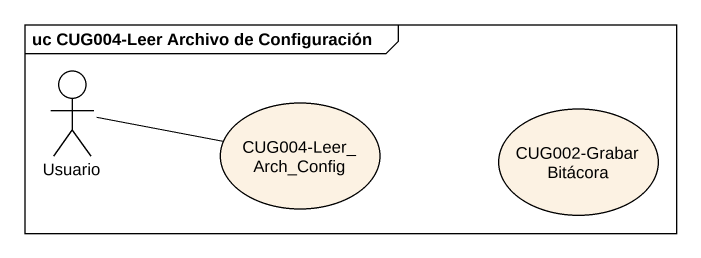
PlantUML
@startuml
mainframe uc CUG004-Leer Archivo de Configuración
actor Usuario
usecase "CUG004-Leer_Arch_Config" as CUG004_Leer_Arch_Config
usecase "CUG002-Grabar Bitácora" as CUG002_Grabar_Bitácora
Usuario -right- CUG004_Leer_Arch_Config
@enduml
